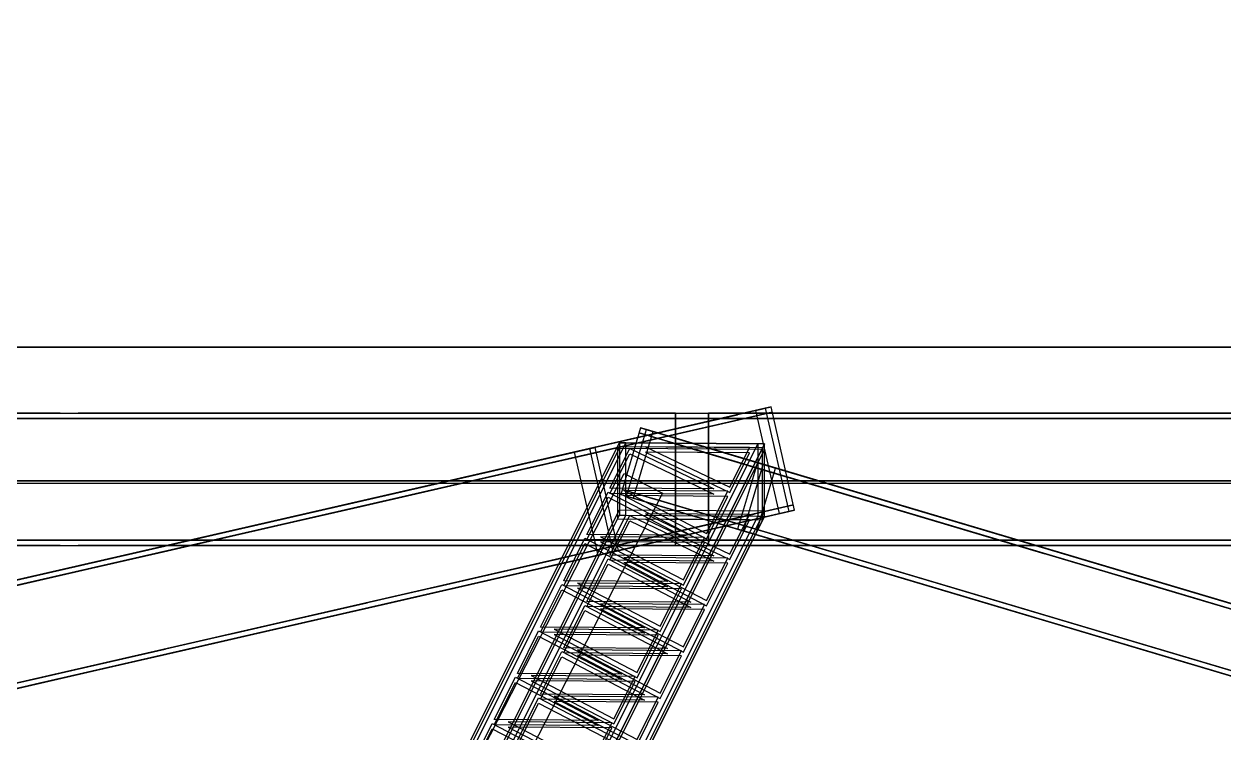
# Model space of a CAD drawing. Header units: millimetres. Extents: x -52000 to 48850, y -48850 to 51750.
# Drawn here: x -7672 to -4042, y -12070 to -9926 of the extents above; entities that cross this region are included whole.
import ezdxf

# ---------------------------------------------------------------- set-up
doc = ezdxf.new("R2010")
doc.units = ezdxf.units.MM
doc.layers.add('D-STR-DECK', color=7, linetype='Continuous', lineweight=25)
doc.layers.add('D-STR-STRC', color=7, linetype='Continuous', lineweight=25)

msp = doc.modelspace()

# ---------------------------------------------------------------- linework, layer by layer
at = {"layer": 'D-STR-DECK'}
for points in [[(-13790, -11307.8), (4700, -11307.8), (4700, 11307.8), (-13790, 11307.8)], [(-13297.5, -10904), (4700, -10904), (4700, 10904), (-13297.5, 10904)], [(-10904, -13297.5), (10904, -13297.5), (13297.5, -10904), (-13297.5, -10904)], [(-5741.4, -11345.3), (-6826.3, -13462.1), (-6942, -13402.9), (-5857.1, -11286)], [(-11307.8, -13790), (11307.8, -13790), (13790, -11307.8), (-13790, -11307.8)], [(-11014.6, -13432.5), (11014.6, -13432.5), (9278.9, -11315.7), (-9278.9, -11315.7)]]:
    msp.add_lwpolyline(points, close=True, dxfattribs=at)
at = {"layer": 'D-STR-STRC'}
for points in [[(-13294.4, -12890.9), (-12744.9, -12765), (-5412.7, -11084.5), (-5962.2, -11210.4)], [(-13290.9, -12906.5), (-12741.3, -12780.6), (-5409.1, -11100.1), (-5958.6, -11226)], [(-9392, -11103.4), (-9392, -11103.4), (-7563.1, -11103.4), (-7563.1, -11103.4)], [(-7508.1, -11103.4), (-7508.1, -11103.4), (-5701.7, -11103.4), (-5701.7, -11103.4)], [(-6008.4, -11221), (-5936.9, -11532.9), (-5387.3, -11407), (-5458.8, -11095.1)], [(-5962.2, -11210.4), (-5890.7, -11522.4), (-5341.2, -11396.4), (-5412.7, -11084.5)], [(-5701.7, -11103.4), (-5701.7, -11503.4), (-5701.7, -11503.4), (-5701.7, -11103.4)], [(-5601.7, -11103.4), (-5601.7, -11103.4), (-3795.3, -11103.4), (-3795.3, -11103.4)], [(-5601.7, -11103.4), (-5601.7, -11503.4), (-5601.7, -11503.4), (-5601.7, -11103.4)], [(-5429.9, -11088.4), (-5358.4, -11400.3), (-5341.2, -11396.4), (-5412.7, -11084.5)], [(-11303.4, -11119.4), (-11303.4, -11119.4), (11303.4, -11119.4), (11303.4, -11119.4)], [(-9392, -11119.4), (-9392, -11119.4), (-7563.1, -11119.4), (-7563.1, -11119.4)], [(-7508.1, -11119.4), (-7508.1, -11119.4), (-5701.7, -11119.4), (-5701.7, -11119.4)], [(-6505.4, -11335), (-5974, -11213.1), (-5531.8, -11111.8)], [(-6501.9, -11350.5), (-5970.4, -11228.7), (-5528.2, -11127.4)], [(-6487.6, -11330.9), (-6045.4, -11229.5), (-5513.9, -11107.7)], [(-6484, -11346.4), (-6041.8, -11245.1), (-5510.4, -11123.3)], [(-5601.7, -11119.4), (-5601.7, -11119.4), (-3795.3, -11119.4), (-3795.3, -11119.4)], [(-5849.5, -11354.2), (-5789.6, -11152.9), (-5807.3, -11147.6), (-5867.1, -11348.9)], [(-5496.1, -11459.2), (-5436.3, -11257.9), (-5807.3, -11147.6), (-5867.1, -11348.9)], [(-5458.9, -11470.3), (-5399.1, -11269), (-5770.1, -11158.7), (-5829.9, -11360)], [(210.9, -12953.8), (-160.1, -12843.5), (-5811.9, -11163), (-5440.8, -11273.3)], [(215.4, -12938.4), (-155.6, -12828.1), (-5807.3, -11147.6), (-5436.3, -11257.9)], [(-5050.6, -11372.6), (-5311.2, -11295.1), (-5718, -11174.2)], [(-6272.4, -12876.3), (-6711.6, -12873.1), (-5871.3, -11192.7), (-5432.1, -11195.8)], [(-6272.4, -12892.2), (-6711.6, -12889), (-5871.3, -11208.5), (-5432.1, -11211.7)], [(-5962.2, -11210.4), (-5890.7, -11522.4), (-5873.6, -11518.4), (-5945, -11206.5)], [(-5585.3, -11331.9), (-5899.8, -11329.7), (-5840, -11210.2)], [(-5438.1, -11426.1), (-5438.1, -11207.7), (-5877.3, -11204.6), (-5877.3, -11423)], [(-5851.4, -11411.2), (-5851.4, -11192.8), (-5871.3, -11192.7), (-5871.3, -11411.1)], [(-5432.1, -11414.2), (-5432.1, -11195.8), (-5871.3, -11192.7), (-5871.3, -11411.1)], [(-5537.7, -11326.9), (-5478, -11207.4), (-5792.4, -11205.2)], [(-5055.2, -11388), (-5315.8, -11310.5), (-5722.6, -11189.5)], [(-5032.2, -11394.8), (-5439, -11273.8), (-5699.6, -11196.3)], [(-5027.6, -11379.5), (-5434.4, -11258.5), (-5695, -11181)], [(-5432.1, -11414.2), (-5432.1, -11195.8), (-5452.1, -11195.6), (-5452.1, -11414.1)], [(-7116.5, -11475), (-6551.6, -11345.5), (-6109.4, -11244.2)], [(-7098.6, -11470.9), (-6656.4, -11369.5), (-6091.5, -11240.1)], [(-5585.3, -11347.8), (-5899.8, -11345.6), (-5840, -11226.1)], [(-5537.7, -11342.8), (-5478, -11223.3), (-5792.4, -11221)], [(-7112.9, -11490.6), (-6548, -11361.1), (-6105.8, -11259.8)], [(-7095, -11486.5), (-6652.8, -11385.1), (-6087.9, -11255.7)], [(-5496.1, -11459.2), (-5436.3, -11257.9), (-5453.9, -11252.7), (-5513.8, -11454)], [(-4584.2, -11528), (-4844.8, -11450.5), (-5278.6, -11321.5)], [(-4579.6, -11512.7), (-4840.2, -11435.2), (-5274, -11306.2)], [(-4556.6, -11519.5), (-4990.4, -11390.5), (-5251, -11313)], [(-5655.4, -11472), (-5969.8, -11469.7), (-5905.7, -11341.6)], [(-5655.4, -11487.9), (-5969.8, -11485.6), (-5905.7, -11357.5)], [(155.6, -13139.7), (-215.4, -13029.4), (-5867.1, -11348.9), (-5496.1, -11459.2)], [(160.1, -13124.4), (-210.9, -13014.1), (-5862.6, -11333.6), (-5491.6, -11443.9)], [(-5607.8, -11466.9), (-5543.7, -11338.8), (-5858.1, -11336.6)], [(-5607.8, -11482.8), (-5543.7, -11354.7), (-5858.1, -11352.5)], [(-5105.9, -11558.6), (-5366.5, -11481.1), (-5773.3, -11360.1)], [(-4561.2, -11534.8), (-4995, -11405.9), (-5255.6, -11328.4)], [(-13226.5, -13187.3), (-12677, -13061.3), (-5344.8, -11380.8), (-5894.3, -11506.8)], [(-13222.9, -13202.9), (-12673.4, -13076.9), (-5341.2, -11396.4), (-5890.7, -11522.4)], [(-7727.5, -11615), (-7162.6, -11485.6), (-6720.4, -11384.2)], [(-7709.6, -11610.9), (-7267.4, -11509.6), (-6702.5, -11380.1)], [(-7706, -11626.5), (-7263.8, -11525.2), (-6699, -11395.7)], [(-6272.4, -13078.8), (-6711.6, -13075.7), (-5871.3, -11395.2), (-5432.1, -11398.3)], [(-5110.5, -11573.9), (-5371.1, -11496.4), (-5777.9, -11375.5)], [(-5087.5, -11580.7), (-5494.3, -11459.8), (-5754.9, -11382.3)], [(-5082.9, -11565.4), (-5489.7, -11444.5), (-5750.3, -11367)], [(-7723.9, -11630.6), (-7159, -11501.2), (-6716.8, -11399.8)], [(-6272.4, -13094.7), (-6711.6, -13091.6), (-5871.3, -11411.1), (-5432.1, -11414.2)], [(-6437.5, -11631.3), (-5906.1, -11509.5), (-5463.9, -11408.1)], [(-6434, -11646.9), (-5902.5, -11525.1), (-5460.3, -11423.7)], [(-6419.7, -11627.2), (-5977.5, -11525.8), (-5446, -11404)], [(-6416.1, -11642.8), (-5973.9, -11541.4), (-5442.4, -11419.6)], [(-5585.3, -11534.5), (-5899.8, -11532.3), (-5840, -11412.7)], [(-5585.3, -11550.4), (-5899.8, -11548.1), (-5840, -11428.6)], [(-5537.7, -11529.5), (-5478, -11409.9), (-5792.4, -11407.7)], [(-5537.7, -11545.3), (-5478, -11425.8), (-5792.4, -11423.6)], [(-4113.2, -11668), (-4373.8, -11590.5), (-4807.6, -11461.6)], [(-4108.7, -11652.7), (-4369.3, -11575.2), (-4803, -11446.2)], [(-4090.2, -11674.9), (-4524, -11545.9), (-4784.6, -11468.4)], [(-4085.7, -11659.5), (-4519.4, -11530.6), (-4780, -11453.1)], [(-11303.4, -11487.4), (-11303.4, -11487.4), (11303.4, -11487.4), (11303.4, -11487.4)], [(-9392, -11487.4), (-9392, -11487.4), (-7563.1, -11487.4), (-7563.1, -11487.4)], [(-9392, -11503.4), (-9392, -11503.4), (-7563.1, -11503.4), (-7563.1, -11503.4)], [(-7508.1, -11487.4), (-7508.1, -11487.4), (-5701.7, -11487.4), (-5701.7, -11487.4)], [(-7508.1, -11503.4), (-7508.1, -11503.4), (-5701.7, -11503.4), (-5701.7, -11503.4)], [(-5725.4, -11612), (-6039.8, -11609.8), (-5975.7, -11481.6)], [(-5725.4, -11627.9), (-6039.8, -11625.7), (-5975.7, -11497.5)], [(-5677.8, -11607), (-5613.7, -11478.8), (-5928.2, -11476.6)], [(-5677.8, -11622.9), (-5613.7, -11494.7), (-5928.2, -11492.5)], [(-5601.7, -11487.4), (-5601.7, -11487.4), (-3795.3, -11487.4), (-3795.3, -11487.4)], [(-5601.7, -11503.4), (-5601.7, -11503.4), (-3795.3, -11503.4), (-3795.3, -11503.4)], [(-4634.9, -11698.6), (-4895.5, -11621.1), (-5329.3, -11492.1)], [(-4611.9, -11705.5), (-5045.7, -11576.5), (-5306.3, -11499)], [(-8338.5, -11755.1), (-7773.6, -11625.6), (-7331.4, -11524.3)], [(-8334.9, -11770.7), (-7770, -11641.2), (-7327.8, -11539.9)], [(-8320.6, -11751), (-7878.4, -11649.6), (-7313.5, -11520.2)], [(-8317, -11766.6), (-7874.9, -11665.2), (-7310, -11535.8)], [(-7048.5, -11771.3), (-6483.7, -11641.8), (-6041.5, -11540.5)], [(-7030.7, -11767.2), (-6588.5, -11665.9), (-6023.6, -11536.4)], [(-5607.8, -11669.5), (-5543.7, -11541.3), (-5858.1, -11539.1)], [(-4639.5, -11713.9), (-4900.1, -11636.5), (-5333.9, -11507.5)], [(-4616.5, -11720.8), (-5050.3, -11591.8), (-5310.9, -11514.3)], [(-7045, -11786.9), (-6480.1, -11657.4), (-6037.9, -11556.1)], [(-7027.1, -11782.8), (-6584.9, -11681.5), (-6020, -11552)], [(-5655.4, -11674.5), (-5969.8, -11672.3), (-5905.7, -11544.1)], [(-5655.4, -11690.4), (-5969.8, -11688.2), (-5905.7, -11560)], [(-5607.8, -11685.4), (-5543.7, -11557.2), (-5858.1, -11555)], [(-3642.3, -11808.1), (-3902.8, -11730.6), (-4336.6, -11601.6)], [(-3637.7, -11792.7), (-3898.3, -11715.3), (-4332.1, -11586.3)], [(-3619.2, -11814.9), (-4053, -11685.9), (-4313.6, -11608.5)], [(-3614.7, -11799.6), (-4048.5, -11670.6), (-4309.1, -11593.1)], [(-5795.4, -11752.1), (-6109.8, -11749.8), (-6045.8, -11621.7)], [(-5795.4, -11767.9), (-6109.8, -11765.7), (-6045.8, -11637.6)], [(-5747.8, -11747), (-5683.7, -11618.9), (-5998.2, -11616.7)], [(-5747.8, -11762.9), (-5683.7, -11634.8), (-5998.2, -11632.5)], [(-4168.5, -11854), (-4429.1, -11776.5), (-4862.9, -11647.5)], [(-4164, -11838.7), (-4424.6, -11761.2), (-4858.3, -11632.2)], [(-4141, -11845.5), (-4574.7, -11716.5), (-4835.3, -11639)], [(-7659.6, -11911.3), (-7094.7, -11781.9), (-6652.5, -11680.5)], [(-7641.7, -11907.3), (-7199.5, -11805.9), (-6634.6, -11676.4)], [(-5725.4, -11814.6), (-6039.8, -11812.3), (-5975.7, -11684.2)], [(-5677.8, -11809.5), (-5613.7, -11681.4), (-5928.2, -11679.2)], [(-4145.5, -11860.8), (-4579.3, -11731.9), (-4839.9, -11654.4)], [(-7656, -11926.9), (-7091.1, -11797.5), (-6648.9, -11696.1)], [(-7638.1, -11922.8), (-7195.9, -11821.5), (-6631, -11692)], [(-5725.4, -11830.5), (-6039.8, -11828.2), (-5975.7, -11700.1)], [(-5677.8, -11825.4), (-5613.7, -11697.3), (-5928.2, -11695)], [(-5817.8, -11887.1), (-5753.8, -11758.9), (-6068.2, -11756.7)], [(-5865.4, -11892.1), (-6179.9, -11889.9), (-6115.8, -11761.7)], [(-5865.4, -11908), (-6179.9, -11905.8), (-6115.8, -11777.6)], [(-5817.8, -11903), (-5753.8, -11774.8), (-6068.2, -11772.6)], [(-3697.5, -11994), (-3958.1, -11916.5), (-4391.9, -11787.6)], [(-3693, -11978.7), (-3953.6, -11901.2), (-4387.4, -11772.2)], [(-3674.5, -12000.9), (-4108.3, -11871.9), (-4368.9, -11794.4)], [(-3670, -11985.5), (-4103.7, -11856.6), (-4364.3, -11779.1)], [(-8270.6, -12051.4), (-7705.7, -11921.9), (-7263.5, -11820.6)], [(-8252.7, -12047.3), (-7810.5, -11945.9), (-7245.6, -11816.5)], [(-8249.1, -12062.9), (-7806.9, -11961.5), (-7242.1, -11832.1)], [(-5795.4, -11954.6), (-6109.8, -11952.4), (-6045.8, -11824.2)], [(-5747.8, -11949.6), (-5683.7, -11821.4), (-5998.2, -11819.2)], [(-8267, -12067), (-7702.1, -11937.5), (-7259.9, -11836.2)], [(-5795.4, -11970.5), (-6109.8, -11968.3), (-6045.8, -11840.1)], [(-5747.8, -11965.5), (-5683.7, -11837.3), (-5998.2, -11835.1)], [(-5935.4, -12032.1), (-6249.9, -12029.9), (-6185.8, -11901.8)], [(-5887.8, -12027.1), (-5823.8, -11899), (-6138.2, -11896.7)], [(-5935.4, -12048), (-6249.9, -12045.8), (-6185.8, -11917.7)], [(-5887.8, -12043), (-5823.8, -11914.9), (-6138.2, -11912.6)], [(-5865.4, -12094.7), (-6179.9, -12092.4), (-6115.8, -11964.3)], [(-5817.8, -12089.6), (-5753.8, -11961.5), (-6068.2, -11959.2)], [(-5817.8, -12105.5), (-5753.8, -11977.4), (-6068.2, -11975.1)], [(-5865.4, -12110.5), (-6179.9, -12108.3), (-6115.8, -11980.2)], [(-6005.5, -12172.2), (-6319.9, -12170), (-6255.8, -12041.8)], [(-5957.9, -12167.2), (-5893.8, -12039), (-6208.2, -12036.8)], [(-6005.5, -12188.1), (-6319.9, -12185.8), (-6255.8, -12057.7)], [(-5957.9, -12183), (-5893.8, -12054.9), (-6208.2, -12052.7)]]:
    msp.add_lwpolyline(points, close=True, dxfattribs=at)
for points in [[(-12762.1, -12768.9), (-5429.9, -11088.4)], [(-12744.9, -12765), (-5412.7, -11084.5)], [(-11303.4, -11103.4), (11303.4, -11103.4)], [(-5701.7, -11103.4), (-5601.7, -11103.4)], [(-5458.8, -11095.1), (-5412.7, -11084.5)], [(-155.6, -12828.1), (-5807.3, -11147.6)], [(-5770.1, -11158.7), (-5807.3, -11147.6)], [(-137.9, -12833.4), (-5789.6, -11152.9)], [(-13294.4, -12890.9), (-5962.2, -11210.4)], [(-13277.3, -12887), (-5945, -11206.5)], [(-6711.6, -12873.1), (-5871.3, -11192.7)], [(-6691.6, -12873.3), (-5851.4, -11192.8)], [(-6292.3, -12876.1), (-5452.1, -11195.6)], [(-6272.4, -12876.3), (-5432.1, -11195.8)], [(-6008.4, -11221), (-5962.2, -11210.4)], [(-5877.3, -11204.6), (-5871.3, -11192.7)], [(-5438.1, -11207.7), (-5432.1, -11195.8)], [(197.8, -12933.2), (-5453.9, -11252.7)], [(215.4, -12938.4), (-5436.3, -11257.9)], [(-5399.1, -11269), (-5436.3, -11257.9)], [(-215.4, -13029.4), (-5867.1, -11348.9)], [(-5829.9, -11360), (-5867.1, -11348.9)], [(-197.8, -13034.7), (-5849.5, -11354.2)], [(-12673.4, -13076.9), (-5341.2, -11396.4)], [(-5387.3, -11407), (-5341.2, -11396.4)], [(-12690.6, -13080.8), (-5358.4, -11400.3)], [(-6711.6, -13091.6), (-5871.3, -11411.1)], [(-6691.6, -13091.7), (-5851.4, -11411.2)], [(-6292.3, -13094.6), (-5452.1, -11414.1)], [(-6272.4, -13094.7), (-5432.1, -11414.2)], [(-5877.3, -11423), (-5871.3, -11411.1)], [(-5438.1, -11426.1), (-5432.1, -11414.2)], [(137.9, -13134.5), (-5513.8, -11454)], [(155.6, -13139.7), (-5496.1, -11459.2)], [(-5458.9, -11470.3), (-5496.1, -11459.2)], [(-11303.4, -11503.4), (11303.4, -11503.4)], [(-5701.7, -11503.4), (-5601.7, -11503.4)], [(-13222.9, -13202.9), (-5890.7, -11522.4)], [(-13205.8, -13198.9), (-5873.6, -11518.4)], [(-5936.9, -11532.9), (-5890.7, -11522.4)]]:
    msp.add_lwpolyline(points, dxfattribs=at)

doc.saveas('drawing.dxf')
